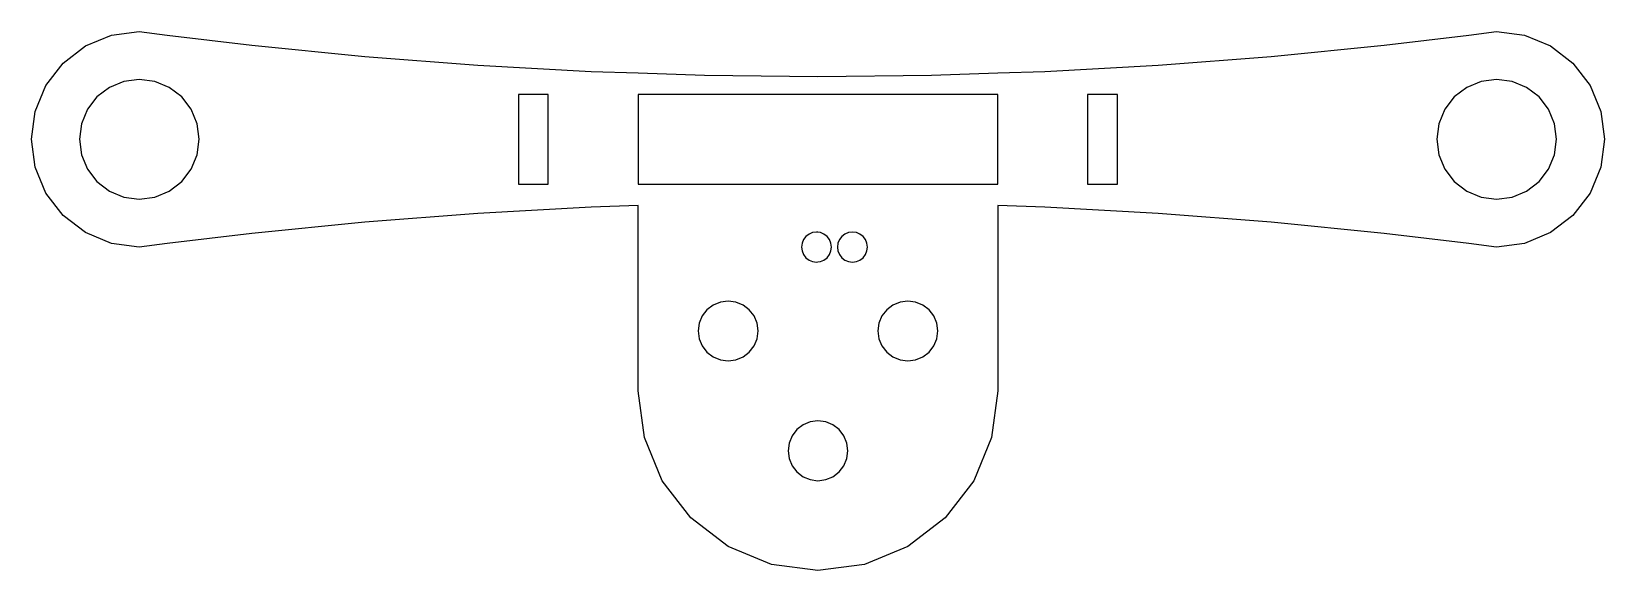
# Model space of a CAD drawing. Header units: metres. Extents: x 307.7 to 360.2, y 42.5 to 60.5.
import ezdxf

# ---------------------------------------------------------------- set-up
doc = ezdxf.new("R2010")
doc.units = ezdxf.units.M

msp = doc.modelspace()

# ---------------------------------------------------------------- linework, layer by layer
at = {"layer": 'Layer0'}
for points in [[(327.98, 48.523, 0), (327.98, 54.708, 0), (326.411, 54.657, 0), (322.63, 54.448, 0), (318.856, 54.156, 0), (315.088, 53.781, 0), (312.262, 53.446, 0), (311.33, 53.323, 0), (310.399, 53.446, 0), (309.53, 53.806, 0), (308.785, 54.378, 0), (308.213, 55.123, 0), (307.853, 55.992, 0), (307.73, 56.923, 0), (307.853, 57.855, 0), (308.213, 58.723, 0), (308.785, 59.469, 0), (309.53, 60.041, 0), (310.399, 60.401, 0), (311.33, 60.523, 0), (312.262, 60.401, 0), (315.088, 60.066, 0), (318.856, 59.691, 0), (322.63, 59.399, 0), (326.411, 59.19, 0), (327.98, 59.138, 0), (330.195, 59.065, 0), (333.98, 59.023, 0), (337.766, 59.065, 0), (339.98, 59.138, 0), (341.55, 59.19, 0), (345.33, 59.399, 0), (349.105, 59.691, 0), (352.872, 60.066, 0), (355.699, 60.401, 0), (356.63, 60.523, 0), (357.562, 60.401, 0), (358.43, 60.041, 0), (359.176, 59.469, 0), (359.748, 58.723, 0), (360.108, 57.855, 0), (360.23, 56.923, 0), (360.108, 55.992, 0), (359.748, 55.123, 0), (359.176, 54.378, 0), (358.43, 53.806, 0), (357.562, 53.446, 0), (356.63, 53.323, 0), (355.699, 53.446, 0), (352.872, 53.781, 0), (349.105, 54.156, 0), (345.33, 54.448, 0), (341.55, 54.657, 0), (339.98, 54.708, 0), (339.98, 48.523, 0), (339.776, 46.971, 0), (339.176, 45.523, 0), (338.223, 44.281, 0), (336.98, 43.327, 0), (335.533, 42.728, 0), (333.98, 42.523, 0), (332.427, 42.728, 0), (330.98, 43.327, 0), (329.738, 44.281, 0), (328.784, 45.523, 0), (328.185, 46.971, 0), (327.98, 48.523, 0)], [(313.062, 55.923, 0), (313.262, 56.406, 0), (313.33, 56.923, 0), (313.262, 57.441, 0), (313.062, 57.923, 0), (312.745, 58.338, 0), (312.33, 58.655, 0), (311.848, 58.855, 0), (311.33, 58.923, 0), (310.813, 58.855, 0), (310.33, 58.655, 0), (309.916, 58.338, 0), (309.598, 57.923, 0), (309.398, 57.441, 0), (309.33, 56.923, 0), (309.398, 56.406, 0), (309.598, 55.923, 0), (309.916, 55.509, 0), (310.33, 55.191, 0), (310.813, 54.992, 0), (311.33, 54.923, 0), (311.848, 54.992, 0), (312.33, 55.191, 0), (312.745, 55.509, 0), (313.062, 55.923, 0)], [(354.698, 57.441, 0), (354.63, 56.923, 0), (354.698, 56.406, 0), (354.898, 55.923, 0), (355.216, 55.509, 0), (355.63, 55.191, 0), (356.113, 54.992, 0), (356.63, 54.923, 0), (357.148, 54.992, 0), (357.63, 55.191, 0), (358.045, 55.509, 0), (358.362, 55.923, 0), (358.562, 56.406, 0), (358.63, 56.923, 0), (358.562, 57.441, 0), (358.362, 57.923, 0), (358.045, 58.338, 0), (357.63, 58.655, 0), (357.148, 58.855, 0), (356.63, 58.923, 0), (356.113, 58.855, 0), (355.63, 58.655, 0), (355.216, 58.338, 0), (354.898, 57.923, 0), (354.698, 57.441, 0)], [(324.98, 55.423, 0), (324.98, 58.423, 0), (323.98, 58.423, 0), (323.98, 55.423, 0), (324.98, 55.423, 0)], [(339.98, 58.423, 0), (327.98, 58.423, 0), (327.98, 55.423, 0), (339.98, 55.423, 0), (339.98, 58.423, 0)], [(342.98, 58.423, 0), (342.98, 55.423, 0), (343.98, 55.423, 0), (343.98, 58.423, 0), (342.98, 58.423, 0)], [(334.06, 53.806, 0), (333.98, 53.817, 0), (333.93, 53.823, 0), (333.801, 53.806, 0), (333.68, 53.756, 0), (333.577, 53.677, 0), (333.497, 53.573, 0), (333.447, 53.453, 0), (333.43, 53.323, 0), (333.447, 53.194, 0), (333.497, 53.073, 0), (333.577, 52.97, 0), (333.68, 52.89, 0), (333.801, 52.84, 0), (333.93, 52.823, 0), (333.98, 52.83, 0), (334.06, 52.84, 0), (334.18, 52.89, 0), (334.284, 52.97, 0), (334.363, 53.073, 0), (334.413, 53.194, 0), (334.43, 53.323, 0), (334.413, 53.453, 0), (334.363, 53.573, 0), (334.284, 53.677, 0), (334.18, 53.756, 0), (334.06, 53.806, 0)], [(335.613, 53.194, 0), (335.63, 53.323, 0), (335.613, 53.453, 0), (335.563, 53.573, 0), (335.484, 53.677, 0), (335.38, 53.756, 0), (335.26, 53.806, 0), (335.13, 53.823, 0), (335.001, 53.806, 0), (334.88, 53.756, 0), (334.777, 53.677, 0), (334.697, 53.573, 0), (334.647, 53.453, 0), (334.63, 53.323, 0), (334.647, 53.194, 0), (334.697, 53.073, 0), (334.777, 52.97, 0), (334.88, 52.89, 0), (335.001, 52.84, 0), (335.13, 52.823, 0), (335.26, 52.84, 0), (335.38, 52.89, 0), (335.484, 52.97, 0), (335.563, 53.073, 0), (335.613, 53.194, 0)], [(330.98, 49.523, 0), (331.239, 49.558, 0), (331.48, 49.657, 0), (331.687, 49.816, 0), (331.846, 50.023, 0), (331.946, 50.265, 0), (331.98, 50.523, 0), (331.946, 50.782, 0), (331.846, 51.023, 0), (331.687, 51.231, 0), (331.48, 51.389, 0), (331.239, 51.489, 0), (330.98, 51.523, 0), (330.721, 51.489, 0), (330.48, 51.389, 0), (330.273, 51.231, 0), (330.114, 51.023, 0), (330.014, 50.782, 0), (329.98, 50.523, 0), (330.014, 50.265, 0), (330.114, 50.023, 0), (330.273, 49.816, 0), (330.48, 49.657, 0), (330.721, 49.558, 0), (330.98, 49.523, 0)], [(336.721, 49.558, 0), (336.98, 49.523, 0), (337.239, 49.558, 0), (337.48, 49.657, 0), (337.687, 49.816, 0), (337.846, 50.023, 0), (337.946, 50.265, 0), (337.98, 50.523, 0), (337.946, 50.782, 0), (337.846, 51.023, 0), (337.687, 51.231, 0), (337.48, 51.389, 0), (337.239, 51.489, 0), (336.98, 51.523, 0), (336.721, 51.489, 0), (336.48, 51.389, 0), (336.273, 51.231, 0), (336.114, 51.023, 0), (336.014, 50.782, 0), (335.98, 50.523, 0), (336.014, 50.265, 0), (336.114, 50.023, 0), (336.273, 49.816, 0), (336.48, 49.657, 0), (336.721, 49.558, 0)], [(334.239, 47.489, 0), (333.98, 47.523, 0), (333.721, 47.489, 0), (333.48, 47.389, 0), (333.273, 47.231, 0), (333.114, 47.023, 0), (333.014, 46.782, 0), (332.98, 46.523, 0), (333.014, 46.265, 0), (333.114, 46.023, 0), (333.273, 45.816, 0), (333.48, 45.657, 0), (333.721, 45.558, 0), (333.98, 45.523, 0), (334.239, 45.558, 0), (334.48, 45.657, 0), (334.687, 45.816, 0), (334.846, 46.023, 0), (334.946, 46.265, 0), (334.98, 46.523, 0), (334.946, 46.782, 0), (334.846, 47.023, 0), (334.687, 47.231, 0), (334.48, 47.389, 0), (334.239, 47.489, 0)]]:
    msp.add_polyline3d(points, dxfattribs=at)

doc.saveas('drawing.dxf')
